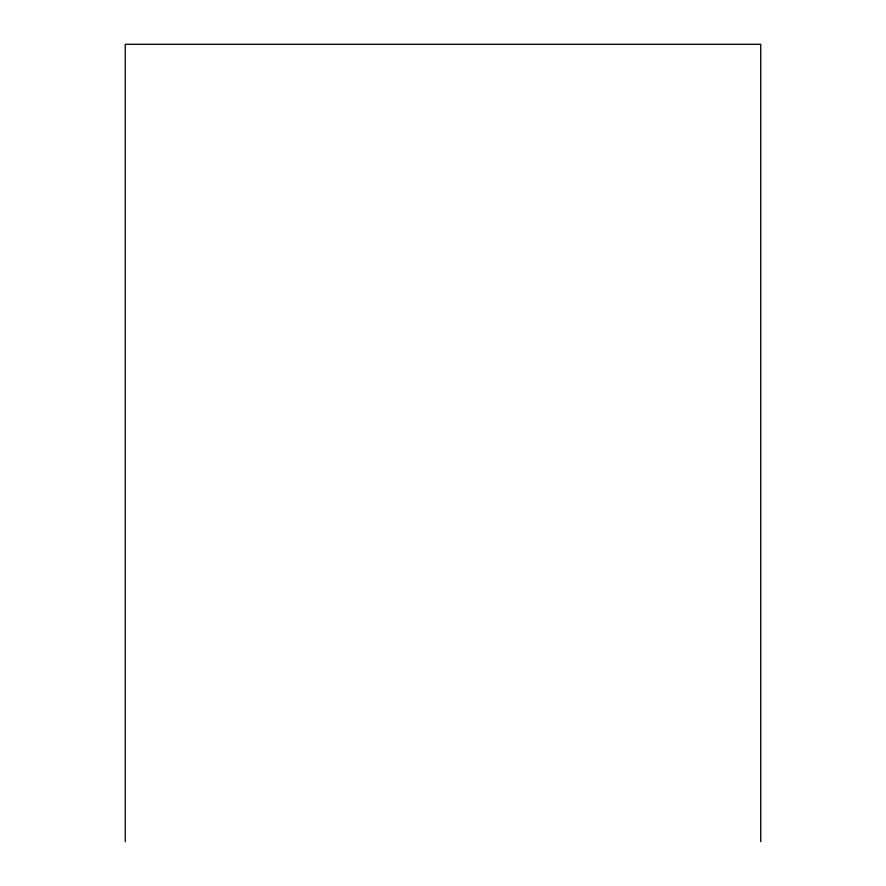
<?xml version="1.0" encoding="UTF-8"?>
<svg xmlns="http://www.w3.org/2000/svg" width="886" height="886" viewBox="0 0 886 886"><rect width="100%" height="100%" fill="white"/><g stroke="black" fill="none" stroke-linecap="round" stroke-linejoin="round"><path stroke-width="1.33" d="M760.742 841.7L760.742 44.3L125.258 44.3L125.258 841.7"/></g></svg>
